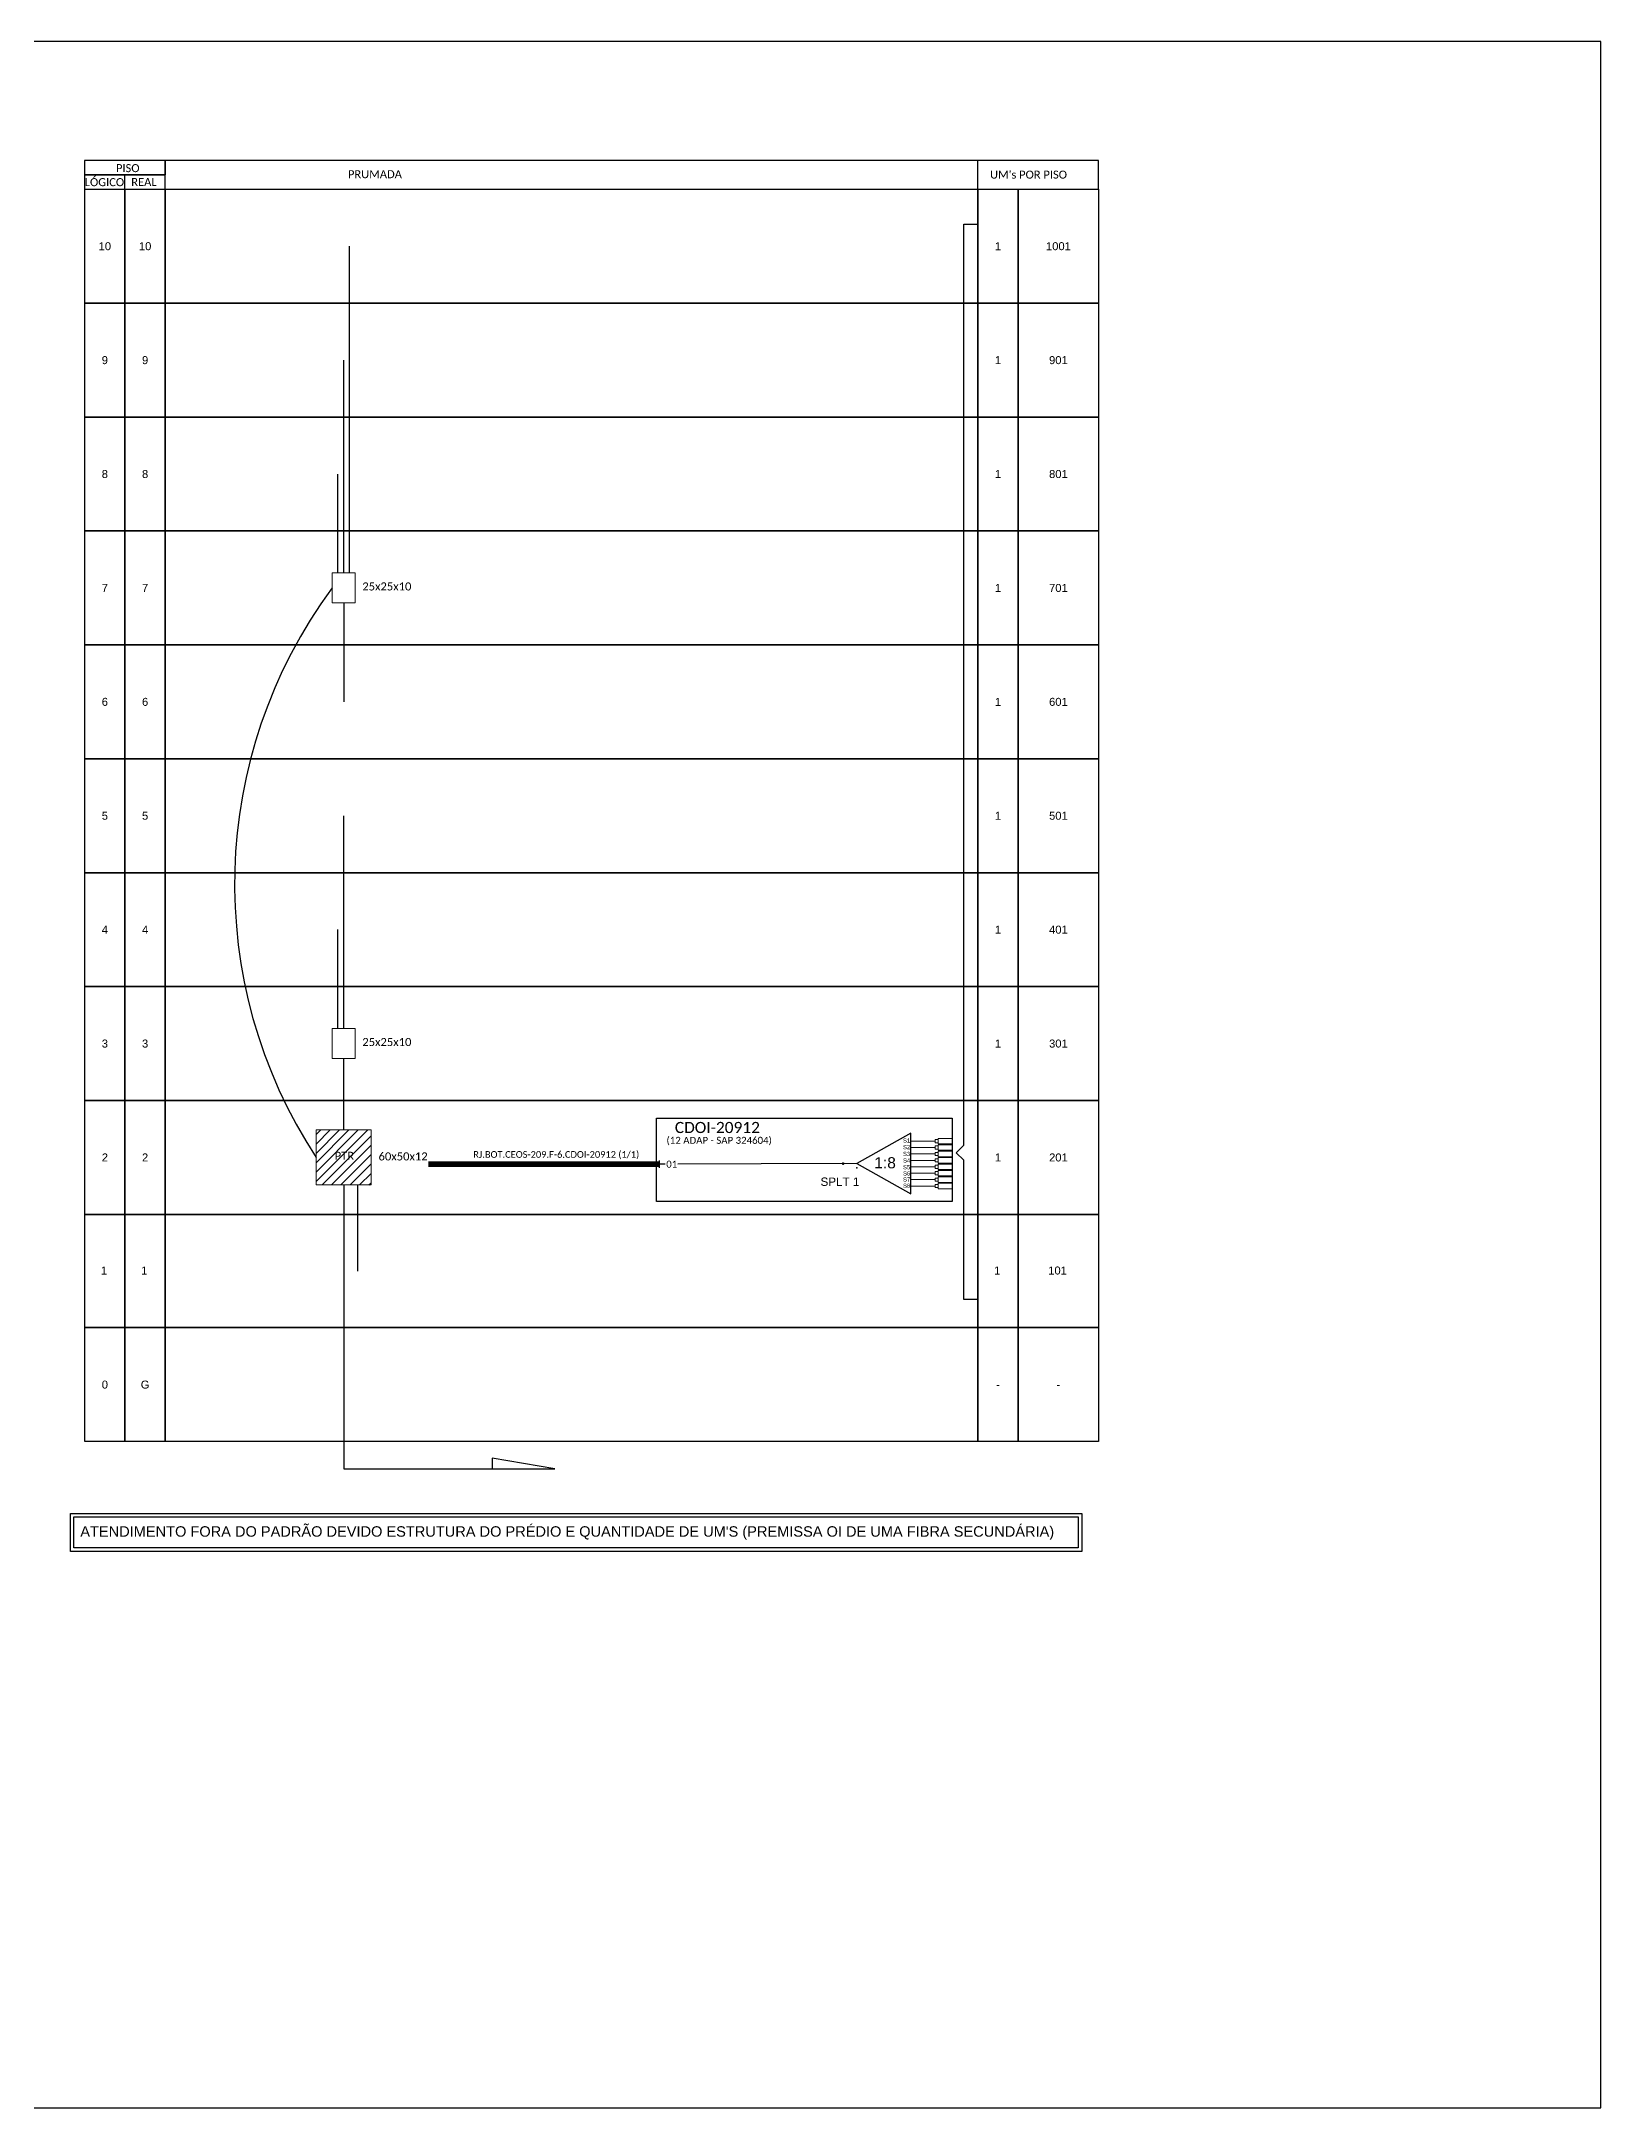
# Model space of a CAD drawing. Extents: x -89 to 749, y 705 to 1299.
# Drawn here: x 301 to 749, y 705 to 1299 of the extents above; entities that cross this region are included whole.
import ezdxf
from ezdxf.enums import TextEntityAlignment as Align

# ---------------------------------------------------------------- set-up
doc = ezdxf.new("R2010")
doc.units = 0
doc.styles.add('ARIAL', font='arial.ttf')
doc.styles.add('WMF-Calibri0', font='calibri.ttf')

# ---------------------------------------------------------------- blocks, each defined once
blk = doc.blocks.new('SPLT_1-8_SC-APC')
at = {"color": 1}
blk.add_lwpolyline([(-7.37, -2.1), (-17.04, -7.55), (-7.37, -13), (-7.37, -2.1)], dxfattribs=at)
at = {"color": 3, "lineweight": 0}
for points in [[(-2.99, -3.51), (-7.37, -3.51)], [(-2.41, -3.02), (-2.41, -4)], [(-2.41, -3.02), (0, -3.02)], [(-7.37, -4.66), (-2.99, -4.66)], [(-7.37, -5.82), (-2.99, -5.82)], [(-7.37, -6.97), (-2.99, -6.97)], [(-2.41, -4), (0, -4)], [(-2.41, -4.17), (-2.41, -5.16)], [(-2.41, -4.17), (0, -4.17)], [(-2.41, -5.16), (0, -5.16)], [(-2.41, -5.32), (-2.41, -6.31)], [(-2.41, -5.32), (0, -5.32)], [(-2.41, -6.31), (0, -6.31)], [(-2.41, -6.48), (-2.41, -7.46)], [(-2.41, -6.48), (0, -6.48)], [(-7.37, -8.12), (-2.99, -8.12)], [(-7.37, -9.28), (-2.99, -9.28)], [(-7.37, -10.43), (-2.99, -10.43)], [(-2.41, -7.46), (0, -7.46)], [(-2.41, -7.63), (-2.41, -8.62)], [(-2.41, -7.63), (0, -7.63)], [(-2.41, -8.62), (0, -8.62)], [(-2.41, -8.78), (-2.41, -9.77)], [(-2.41, -8.78), (0, -8.78)], [(-2.41, -9.77), (0, -9.77)], [(-2.41, -9.94), (-2.41, -10.92)], [(-2.41, -9.94), (0, -9.94)], [(-2.41, -10.92), (0, -10.92)], [(-2.41, -11.09), (-2.41, -12.08)], [(-2.41, -11.09), (0, -11.09)], [(-7.37, -11.58), (-2.99, -11.58)], [(-2.41, -12.08), (0, -12.08)]]:
    blk.add_lwpolyline(points, dxfattribs=at)
for points in [[(-2.99, -3.22), (-2.41, -3.22), (-2.41, -3.8), (-2.99, -3.8)], [(-2.99, -4.38), (-2.41, -4.38), (-2.41, -4.95), (-2.99, -4.95)], [(-2.99, -5.53), (-2.41, -5.53), (-2.41, -6.1), (-2.99, -6.1)], [(-2.99, -6.68), (-2.41, -6.68), (-2.41, -7.26), (-2.99, -7.26)], [(-2.99, -7.84), (-2.41, -7.84), (-2.41, -8.41), (-2.99, -8.41)], [(-2.99, -8.99), (-2.41, -8.99), (-2.41, -9.56), (-2.99, -9.56)], [(-2.99, -10.14), (-2.41, -10.14), (-2.41, -10.72), (-2.99, -10.72)], [(-2.99, -11.3), (-2.41, -11.3), (-2.41, -11.87), (-2.99, -11.87)]]:
    blk.add_lwpolyline(points, close=True, dxfattribs=at)
at = {"color": 1, "lineweight": 0}
blk.add_lwpolyline([(-17.04, -7.55), (-19.26, -7.55)], dxfattribs=at)
at = {"color": 1, "style": 'ARIAL'}
for s, height, p in [('S1', 0.75, (-8.74, -3.78)), ('1:8', 2, (-13.91, -8.4)), ('S2', 0.75, (-8.74, -4.97)), ('S3', 0.75, (-8.74, -6.18)), ('S4', 0.75, (-8.74, -7.36)), ('S5', 0.75, (-8.74, -8.57)), ('S6', 0.75, (-8.74, -9.69)), ('S7', 0.75, (-8.74, -10.78)), ('S8', 0.75, (-8.74, -11.9))]:
    blk.add_text(s, height=height, dxfattribs=at).set_placement(p)

msp = doc.modelspace()

# ---------------------------------------------------------------- hatches: boundary and pattern name
h = msp.add_hatch()
h.set_pattern_fill('ANSI31', color=1, scale=0.6)
h.set_pattern_definition([(45, (-288.0763, 3657.3358), (-1.3470384, 1.3470384), [])])
h.paths.add_polyline_path([(395.79, 986.08), (379.98, 986.08), (379.98, 970.27), (395.79, 970.27)])
h.paths.add_polyline_path([(384.72, 976.91), (391.52, 976.91), (391.52, 980.38), (384.72, 980.38)], flags=24)
h = msp.add_hatch(color=3)
h.dxf.hatch_style = 1
edge = h.paths.add_edge_path()
edge.add_arc((531.45, 976.4), 0.41, 0, 360)

# ---------------------------------------------------------------- linework, layer by layer
for points in [[(-89.32, 705.02), (749.25, 705.02), (749.25, 1299.02), (-89.32, 1299.02), (-89.32, 705.02)], [(324.99, 1256.5), (324.99, 1260.61)], [(336.56, 1256.5), (604.93, 1256.5), (604.93, 1264.72), (336.56, 1264.72), (336.56, 1264.72), (336.56, 1260.61)], [(570.18, 1256.5), (570.18, 1264.72)]]:
    msp.add_lwpolyline(points)
for points in [[(313.41, 1260.61), (336.56, 1260.61), (336.56, 1264.72), (313.41, 1264.72)], [(313.41, 1256.5), (336.56, 1256.5), (336.56, 1260.61), (313.41, 1260.61)], [(313.45, 1256.5), (325.02, 1256.5), (325.02, 1223.75), (313.45, 1223.75)], [(325.02, 1256.5), (336.6, 1256.5), (336.6, 1223.75), (325.02, 1223.75)], [(336.6, 1256.5), (570.21, 1256.5), (570.21, 1223.75), (336.6, 1223.75)], [(570.21, 1256.5), (581.78, 1256.5), (581.78, 1223.75), (570.21, 1223.75)], [(581.78, 1256.5), (604.93, 1256.5), (604.93, 1223.75), (581.78, 1223.75)], [(313.45, 1223.75), (325.02, 1223.75), (325.02, 1191.01), (313.45, 1191.01)], [(325.02, 1223.75), (336.6, 1223.75), (336.6, 1191.01), (325.02, 1191.01)], [(336.6, 1223.75), (570.21, 1223.75), (570.21, 1191.01), (336.6, 1191.01)], [(570.21, 1223.75), (581.78, 1223.75), (581.78, 1191.01), (570.21, 1191.01)], [(581.78, 1223.75), (604.93, 1223.75), (604.93, 1191.01), (581.78, 1191.01)], [(313.45, 1191.01), (325.02, 1191.01), (325.02, 1158.27), (313.45, 1158.27)], [(325.02, 1191.01), (336.6, 1191.01), (336.6, 1158.27), (325.02, 1158.27)], [(336.6, 1191.01), (570.21, 1191.01), (570.21, 1158.27), (336.6, 1158.27)], [(570.21, 1191.01), (581.78, 1191.01), (581.78, 1158.27), (570.21, 1158.27)], [(581.78, 1191.01), (604.93, 1191.01), (604.93, 1158.27), (581.78, 1158.27)], [(313.45, 1158.27), (325.02, 1158.27), (325.02, 1125.52), (313.45, 1125.52)], [(325.02, 1158.27), (336.6, 1158.27), (336.6, 1125.52), (325.02, 1125.52)], [(336.6, 1158.27), (570.21, 1158.27), (570.21, 1125.52), (336.6, 1125.52)], [(570.21, 1158.27), (581.78, 1158.27), (581.78, 1125.52), (570.21, 1125.52)], [(581.78, 1158.27), (604.93, 1158.27), (604.93, 1125.52), (581.78, 1125.52)], [(313.45, 1125.52), (325.02, 1125.52), (325.02, 1092.78), (313.45, 1092.78)], [(325.02, 1125.52), (336.6, 1125.52), (336.6, 1092.78), (325.02, 1092.78)], [(336.6, 1125.52), (570.21, 1125.52), (570.21, 1092.78), (336.6, 1092.78)], [(570.21, 1125.52), (581.78, 1125.52), (581.78, 1092.78), (570.21, 1092.78)], [(581.78, 1125.52), (604.93, 1125.52), (604.93, 1092.78), (581.78, 1092.78)], [(313.45, 1092.78), (325.02, 1092.78), (325.02, 1060.04), (313.45, 1060.04)], [(325.02, 1092.78), (336.6, 1092.78), (336.6, 1060.04), (325.02, 1060.04)], [(336.6, 1092.78), (570.21, 1092.78), (570.21, 1060.04), (336.6, 1060.04)], [(570.21, 1092.78), (581.78, 1092.78), (581.78, 1060.04), (570.21, 1060.04)], [(581.78, 1092.78), (604.93, 1092.78), (604.93, 1060.04), (581.78, 1060.04)], [(313.45, 1060.04), (325.02, 1060.04), (325.02, 1027.29), (313.45, 1027.29)], [(325.02, 1060.04), (336.6, 1060.04), (336.6, 1027.29), (325.02, 1027.29)], [(336.6, 1060.04), (570.21, 1060.04), (570.21, 1027.29), (336.6, 1027.29)], [(570.21, 1060.04), (581.78, 1060.04), (581.78, 1027.29), (570.21, 1027.29)], [(581.78, 1060.04), (604.93, 1060.04), (604.93, 1027.29), (581.78, 1027.29)], [(313.45, 1027.29), (325.02, 1027.29), (325.02, 994.55), (313.45, 994.55)], [(325.02, 1027.29), (336.6, 1027.29), (336.6, 994.55), (325.02, 994.55)], [(336.6, 1027.29), (570.21, 1027.29), (570.21, 994.55), (336.6, 994.55)], [(570.21, 1027.29), (581.78, 1027.29), (581.78, 994.55), (570.21, 994.55)], [(581.78, 1027.29), (604.93, 1027.29), (604.93, 994.55), (581.78, 994.55)], [(313.45, 994.55), (325.02, 994.55), (325.02, 961.8), (313.45, 961.8)], [(325.02, 994.55), (336.6, 994.55), (336.6, 961.8), (325.02, 961.8)], [(336.6, 994.55), (570.21, 994.55), (570.21, 961.8), (336.6, 961.8)], [(570.21, 994.55), (581.78, 994.55), (581.78, 961.8), (570.21, 961.8)], [(581.78, 994.55), (604.93, 994.55), (604.93, 961.8), (581.78, 961.8)], [(313.45, 961.8), (325.02, 961.8), (325.02, 929.25), (313.45, 929.25)], [(325.02, 961.8), (336.6, 961.8), (336.6, 929.25), (325.02, 929.25)], [(336.6, 961.8), (570.21, 961.8), (570.21, 929.25), (336.6, 929.25)], [(570.21, 961.8), (581.78, 961.8), (581.78, 929.25), (570.21, 929.25)], [(581.78, 961.8), (604.93, 961.8), (604.93, 929.25), (581.78, 929.25)], [(313.45, 929.25), (325.02, 929.25), (325.02, 896.5), (313.45, 896.5)], [(325.02, 929.25), (336.6, 929.25), (336.6, 896.5), (325.02, 896.5)], [(336.6, 929.25), (570.21, 929.25), (570.21, 896.5), (336.6, 896.5)], [(570.21, 929.25), (581.78, 929.25), (581.78, 896.5), (570.21, 896.5)], [(581.78, 929.25), (604.93, 929.25), (604.93, 896.5), (581.78, 896.5)]]:
    msp.add_lwpolyline(points, close=True)
at = {"color": 3}
for points in [[(569.93, 937.35), (566.19, 937.35), (566.19, 977.35), (563.94, 979.52), (566.19, 981.69), (566.2, 1246.49), (569.93, 1246.49)], [(389.54, 1146.2), (389.54, 1240.13)], [(387.89, 1146.2), (387.89, 1207.38)], [(386.23, 1146.2), (386.23, 1174.64)], [(387.89, 1137.58), (387.89, 1109.15)], [(387.89, 1015.23), (387.89, 1076.41)], [(386.23, 1015.23), (386.23, 1043.66)], [(387.89, 986.08), (387.89, 1006.61)], [(480.35, 976.27), (478.57, 976.27)], [(531.86, 976.42), (483.97, 976.28)], [(387.89, 970.27), (387.89, 888.64), (448.56, 888.64), (430.59, 891.69), (430.59, 888.64)], [(391.84, 970.27), (391.84, 945.53)]]:
    msp.add_lwpolyline(points, dxfattribs=at)
at = {"color": 0, "lineweight": 0}
for points in [[(384.57, 1146.2), (391.2, 1146.2), (391.2, 1137.58), (384.57, 1137.58)], [(384.57, 1015.23), (391.2, 1015.23), (391.2, 1006.61), (384.57, 1006.61)]]:
    msp.add_lwpolyline(points, close=True, dxfattribs=at)
at = {"color": 1, "lineweight": 0}
msp.add_lwpolyline([(379.98, 986.08), (395.79, 986.08), (395.79, 970.27), (379.98, 970.27)], close=True, dxfattribs=at)
at = {"color": 1}
for points in [[(562.82, 965.54), (562.82, 965.54), (562.82, 965.54), (477.81, 965.54), (477.81, 989.51), (477.81, 989.51)], [(478.57, 977.32), (478.57, 975.23)]]:
    msp.add_lwpolyline(points, dxfattribs=at)
msp.add_lwpolyline([(477.81, 989.51), (562.82, 989.51), (562.82, 965.54), (477.81, 965.54)], close=True, dxfattribs=at)
at = {"color": 1, "const_width": 1.6}
msp.add_lwpolyline([(412.23, 976.28), (478.57, 976.27)], dxfattribs=at)
at = {"color": 10}
for points in [[(309.36, 875.86), (600.07, 875.86), (600.07, 864.94), (309.36, 864.94)], [(310.36, 874.86), (599.07, 874.86), (599.07, 865.94), (310.36, 865.94)]]:
    msp.add_lwpolyline(points, close=True, dxfattribs=at)
at = {"color": 3}
msp.add_arc((499.88, 1056.74), 143.35, 143.55384, 213.23304, dxfattribs=at)
for p in [(313.45, 1223.75), (313.45, 1191.01), (313.45, 1158.27), (313.45, 1125.52), (313.45, 1092.78), (313.45, 1060.04), (313.45, 1027.29), (313.45, 994.55), (535.42, 975.23), (313.45, 961.8), (313.45, 929.25)]:
    msp.add_point(p)

# ---------------------------------------------------------------- block references
at = {"color": 3, "xscale": 1.6, "yscale": 1.6, "zscale": 1.6}
msp.add_blockref('SPLT_1-8_SC-APC', (562.68, 988.49), dxfattribs=at)

# ---------------------------------------------------------------- texts
at = {"style": 'WMF-Calibri0'}
for s, height, p in [('  LÓGICO', 2.3, (311.83, 1257.39)), ('     PISO', 2.3, (318.38, 1261.42)), ('    REAL', 2.3, (323.59, 1257.44)), ('PRUMADA', 2.3, (389.12, 1259.68)), ("UM's POR PISO", 2.3, (573.7, 1259.56)), ('25x25x10', 2.317, (393.25, 1141.17)), ('25x25x10', 2.317, (393.25, 1010.2)), ('PTR', 2.317, (385.3, 977.5)), ('60x50x12', 2.317, (397.92, 977.32)), ('01', 2, (480.62, 975.24))]:
    msp.add_text(s, height=height, dxfattribs=at).set_placement(p)
at = {"style": 'ARIAL'}
for s, p in [('10', (319.24, 1240.13)), ('10', (330.81, 1240.13)), ('1', (576, 1240.13)), ('1001', (593.36, 1240.13)), ('9', (319.24, 1207.38)), ('9', (330.81, 1207.38)), ('1', (576, 1207.38)), ('901', (593.36, 1207.38)), ('8', (319.24, 1174.64)), ('8', (330.81, 1174.64)), ('1', (576, 1174.64)), ('801', (593.36, 1174.64)), ('7', (319.24, 1141.89)), ('7', (330.81, 1141.89)), ('1', (576, 1141.89)), ('701', (593.36, 1141.89)), ('6', (319.24, 1109.15)), ('6', (330.81, 1109.15)), ('1', (576, 1109.15)), ('601', (593.36, 1109.15)), ('5', (319.24, 1076.41)), ('5', (330.81, 1076.41)), ('1', (576, 1076.41)), ('501', (593.36, 1076.41)), ('4', (319.24, 1043.66)), ('4', (330.81, 1043.66)), ('1', (576, 1043.66)), ('401', (593.36, 1043.66)), ('3', (319.24, 1010.92)), ('3', (330.81, 1010.92)), ('1', (576, 1010.92)), ('301', (593.36, 1010.92)), ('2', (319.24, 978.18)), ('2', (330.81, 978.18)), ('1', (576, 978.18)), ('201', (593.36, 978.18)), ('1', (318.99, 945.68)), ('1', (330.56, 945.68)), ('1', (575.75, 945.68)), ('101', (593.11, 945.68)), ('0', (319.24, 912.88)), ('G', (330.81, 912.88)), ('-', (576, 912.88)), ('-', (593.36, 912.88))]:
    msp.add_text(s, height=2.3, dxfattribs=at).set_placement(p, align=Align.MIDDLE_CENTER)
at = {"color": 1, "style": 'WMF-Calibri0'}
for s, height, p in [('CDOI-20912', 3.2, (483.1, 985.19)), ('RJ.BOT.CEOS-209.F-6.CDOI-20912 (1/1)', 1.92, (425.15, 978.08))]:
    msp.add_text(s, height=height, dxfattribs=at).set_placement(p)
msp.add_text('(12 ADAP - SAP 324604)', height=2, dxfattribs=at).set_placement((495.84, 982.1), align=Align.CENTER)
at = {"color": 7, "style": 'ARIAL'}
msp.add_text('SPLT 1', height=2.4, dxfattribs=at).set_placement((524.97, 970.01))
at = {"color": 10, "style": 'ARIAL'}
msp.add_text("ATENDIMENTO FORA DO PADRÃO DEVIDO ESTRUTURA DO PRÉDIO E QUANTIDADE DE UM'S (PREMISSA OI DE UMA FIBRA SECUNDÁRIA)", height=3, dxfattribs=at).set_placement((452.16, 870.66), align=Align.MIDDLE_CENTER)

doc.saveas('drawing.dxf')
